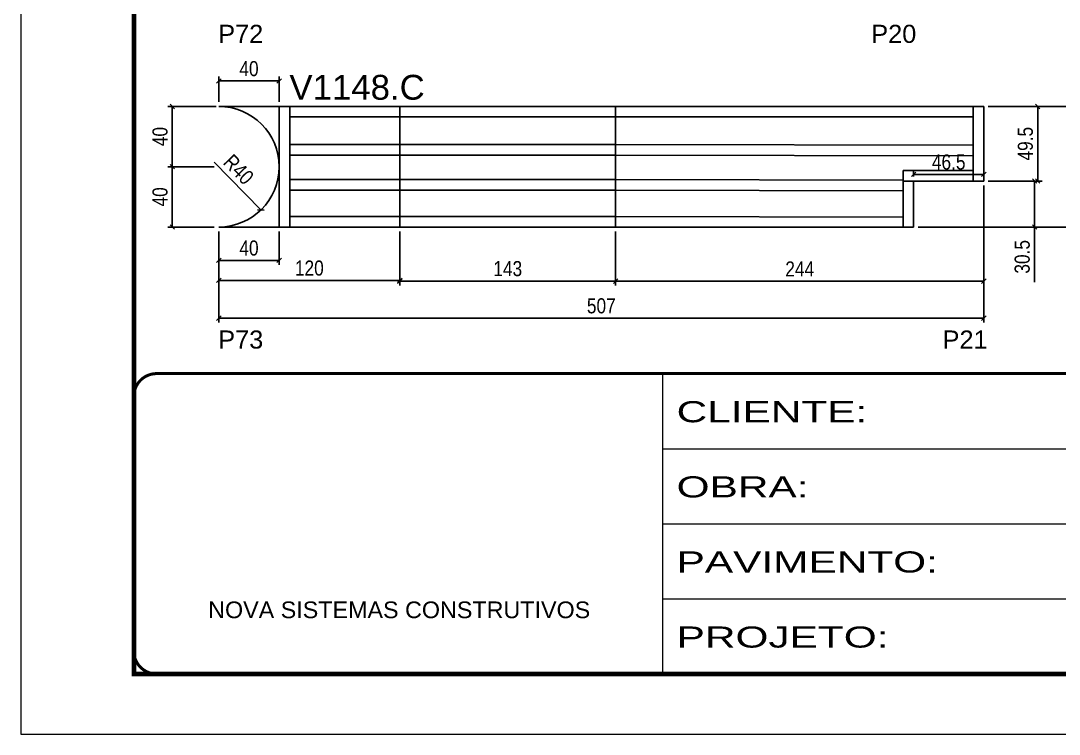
# Model space of a CAD drawing. Extents: x 1959 to 8212, y 239 to 4735.
# Drawn here: x 6727 to 7416, y 2537 to 3010 of the extents above; entities that cross this region are included whole.
import ezdxf

# ---------------------------------------------------------------- set-up
doc = ezdxf.new("R2010")
doc.units = 0
doc.linetypes.add('CONTINUO', pattern=[0])
doc.linetypes.add('DASHED', pattern=[0.75, 0.5, -0.25])
for name, color, linetype in [('5', 5, 'Continuous'), ('COTA', 241, 'Continuous'), ('NOMENCLATURA', 7, 'Continuous'), ('Painéis', 200, 'Continuous'), ('SARR_2.2x7', 40, 'Continuous')]:
    doc.layers.add(name, color=color, linetype=linetype)
doc.layers.add('Folhas', color=255, linetype='Continuous', lineweight=9)
doc.layers.add('SARRAFO DE PRESSAO', color=251, linetype='DASHED', lineweight=9)
doc.styles.add('ARIAL', font='arial.ttf')
doc.styles.add('COTA TECNICA', font='techl___.ttf', dxfattribs={"height": 10})
doc.styles.get("Standard").update_dxf_attribs({"font": 'arial.ttf'})
doc.styles.add('Tecnologia', font='')
doc.styles.get('Tecnologia').set_extended_font_data('Forgotten Futurist')
doc.dimstyles.new('PAINEL', dxfattribs={"dimtxt": 10, "dimasz": 3, "dimexe": 3, "dimexo": 3, "dimgap": 3, "dimtad": 1, "dimdec": 1, "dimzin": 12, "dimdsep": 46, "dimtxsty": 'COTA TECNICA', "dimblk1": 'OBLIQUE', "dimblk2": 'OBLIQUE', "dimsah": 1, "dimcen": 0.9, "dimclrd": 4, "dimclre": 4, "dimclrt": 240, "dimadec": 1, "dimazin": 3, "dimtfac": 1, "dimtdec": 1, "dimtmove": 0, "dimatfit": 3, "dimfxl": 1, "dimtolj": 1, "dimtzin": 12, "dimarcsym": 0})

# ---------------------------------------------------------------- blocks, each defined once
blk = doc.blocks.new('9999999999')
at = {"color": 30, "linetype": 'CONTINUO'}
for p, q in [((98564.56, 34230.21), (98564.56, 34429.45)), ((98564.56, 34379.64), (99583.98, 34379.64)), ((98564.56, 34329.83), (99487.98, 34329.83)), ((98564.56, 34280.02), (99487.98, 34280.02))]:
    blk.add_line(p, q, dxfattribs=at)
at = {"color": 30, "linetype": 'CONTINUO', "const_width": 2}
blk.add_lwpolyline([(99583.98, 34230.21), (99583.98, 34414.45, 0.414214), (99568.98, 34429.45), (98228.98, 34429.45, 0.414214), (98213.98, 34414.45), (98213.98, 34245.21, 0.414214), (98228.98, 34230.21), (99583.98, 34230.21)], format="xyb", dxfattribs=at)
at = {"layer": 'Folhas'}
blk.add_lwpolyline([(98138.98, 34190.21), (99623.98, 34190.21), (99623.98, 35240.21), (98138.98, 35240.21)], close=True, dxfattribs=at)
at = {"layer": 'Folhas', "color": 30, "const_width": 3}
blk.add_lwpolyline([(98213.98, 34230.21), (99583.98, 34230.21), (99583.98, 35200.21), (98213.98, 35200.21)], close=True, dxfattribs=at)
at = {"color": 7, "linetype": 'Continuous', "ltscale": 5, "style": 'ARIAL'}
blk.add_text('NOVA SISTEMAS CONSTRUTIVOS', height=11.0592, dxfattribs=at).set_placement((98263.19, 34267.21))
at = {"layer": 'Folhas', "color": 7, "style": 'Tecnologia', "width": 1.5}
for s, p in [('CLIENTE:', (98573.65, 34397.17)), ('OBRA:', (98573.65, 34347.31)), ('PAVIMENTO:', (98573.65, 34297.5)), ('PROJETO:', (98573.65, 34247.69))]:
    blk.add_text(s, height=14, dxfattribs=at).set_placement(p)
blk = doc.blocks.new('_Oblique')
at = {"color": 0, "linetype": 'ByBlock', "lineweight": -2}
blk.add_line((-0.5, -0.5), (0.5, 0.5), dxfattribs=at)
blk = doc.blocks.new('*D971')
at = {"layer": 'COTA', "color": 4, "lineweight": -2, "transparency": 16777216}
for p, q in [((7365.52, 2900.64), (7365.52, 2809.69)), ((6858.52, 2870.14), (6858.52, 2809.69)), ((6858.52, 2812.69), (7365.52, 2812.69))]:
    blk.add_line(p, q, dxfattribs=at)
at = {"layer": 'Defpoints', "color": 0, "transparency": 16777216}
for p in [(7365.52, 2903.64), (6858.52, 2873.14), (7365.52, 2812.69)]:
    blk.add_point(p, dxfattribs=at)
at = {"layer": 'COTA', "color": 4, "lineweight": -2, "transparency": 16777216, "xscale": 3, "yscale": 3, "zscale": 3, "rotation": 180}
blk.add_blockref('_Oblique', (6858.52, 2812.69), dxfattribs=at)
at = {"layer": 'COTA', "color": 4, "lineweight": -2, "transparency": 16777216, "xscale": 3, "yscale": 3, "zscale": 3}
blk.add_blockref('_Oblique', (7365.52, 2812.69), dxfattribs=at)
at = {"layer": 'COTA', "color": 240, "transparency": 16777216, "insert": (7112.02, 2820.8), "char_height": 10, "attachment_point": 5, "style": 'COTA TECNICA'}
blk.add_mtext('\\A1;507', dxfattribs=at)
blk = doc.blocks.new('*D973')
at = {"layer": 'COTA', "color": 4, "lineweight": -2, "transparency": 16777216}
for p, q in [((6858.52, 2870.14), (6858.52, 2834.75)), ((6978.52, 2870.14), (6978.52, 2834.75)), ((6858.52, 2837.75), (6978.52, 2837.75))]:
    blk.add_line(p, q, dxfattribs=at)
at = {"layer": 'Defpoints', "color": 0, "transparency": 16777216}
for p in [(6858.52, 2873.14), (6978.52, 2873.14), (6978.52, 2837.75)]:
    blk.add_point(p, dxfattribs=at)
at = {"layer": 'COTA', "color": 4, "lineweight": -2, "transparency": 16777216, "xscale": 3, "yscale": 3, "zscale": 3, "rotation": 180}
blk.add_blockref('_Oblique', (6858.52, 2837.75), dxfattribs=at)
at = {"layer": 'COTA', "color": 4, "lineweight": -2, "transparency": 16777216, "xscale": 3, "yscale": 3, "zscale": 3}
blk.add_blockref('_Oblique', (6978.52, 2837.75), dxfattribs=at)
at = {"layer": 'COTA', "color": 240, "transparency": 16777216, "insert": (6918.52, 2845.85), "char_height": 10, "attachment_point": 5, "style": 'COTA TECNICA'}
blk.add_mtext('\\A1;120', dxfattribs=at)
blk = doc.blocks.new('*D974')
at = {"layer": 'COTA', "color": 4, "lineweight": -2, "transparency": 16777216}
for p, q in [((7121.52, 2870.14), (7121.52, 2834.25)), ((7365.52, 2870.64), (7365.52, 2834.25)), ((7121.52, 2837.25), (7365.52, 2837.25))]:
    blk.add_line(p, q, dxfattribs=at)
at = {"layer": 'Defpoints', "color": 0, "transparency": 16777216}
for p in [(7121.52, 2873.14), (7365.52, 2873.64), (7365.52, 2837.25)]:
    blk.add_point(p, dxfattribs=at)
at = {"layer": 'COTA', "color": 4, "lineweight": -2, "transparency": 16777216, "xscale": 3, "yscale": 3, "zscale": 3, "rotation": 180}
blk.add_blockref('_Oblique', (7121.52, 2837.25), dxfattribs=at)
at = {"layer": 'COTA', "color": 4, "lineweight": -2, "transparency": 16777216, "xscale": 3, "yscale": 3, "zscale": 3}
blk.add_blockref('_Oblique', (7365.52, 2837.25), dxfattribs=at)
at = {"layer": 'COTA', "color": 240, "transparency": 16777216, "insert": (7243.52, 2845.32), "char_height": 10, "attachment_point": 5, "style": 'COTA TECNICA'}
blk.add_mtext('\\A1;244', dxfattribs=at)
blk = doc.blocks.new('*D972')
at = {"layer": 'COTA', "color": 4, "lineweight": -2, "transparency": 16777216}
for p, q in [((6978.52, 2870.14), (6978.52, 2834.25)), ((7121.52, 2870.14), (7121.52, 2834.25)), ((6978.52, 2837.25), (7121.52, 2837.25))]:
    blk.add_line(p, q, dxfattribs=at)
at = {"layer": 'Defpoints', "color": 0, "transparency": 16777216}
for p in [(6978.52, 2873.14), (7121.52, 2873.14), (7121.52, 2837.25)]:
    blk.add_point(p, dxfattribs=at)
at = {"layer": 'COTA', "color": 4, "lineweight": -2, "transparency": 16777216, "xscale": 3, "yscale": 3, "zscale": 3, "rotation": 180}
blk.add_blockref('_Oblique', (6978.52, 2837.25), dxfattribs=at)
at = {"layer": 'COTA', "color": 4, "lineweight": -2, "transparency": 16777216, "xscale": 3, "yscale": 3, "zscale": 3}
blk.add_blockref('_Oblique', (7121.52, 2837.25), dxfattribs=at)
at = {"layer": 'COTA', "color": 240, "transparency": 16777216, "insert": (7050.02, 2845.47), "char_height": 10, "attachment_point": 5, "style": 'COTA TECNICA'}
blk.add_mtext('\\A1;143', dxfattribs=at)
blk = doc.blocks.new('*D975')
at = {"layer": 'COTA', "color": 4, "lineweight": -2, "transparency": 16777216}
for p, q in [((7368.52, 2903.64), (7402.24, 2903.64)), ((7399.24, 2903.64), (7399.24, 2873.14)), ((7322.02, 2873.14), (7402.24, 2873.14)), ((7399.24, 2873.14), (7399.24, 2836.56))]:
    blk.add_line(p, q, dxfattribs=at)
at = {"layer": 'Defpoints', "color": 0, "transparency": 16777216}
for p in [(7365.52, 2903.64), (7319.02, 2873.14), (7399.24, 2873.14)]:
    blk.add_point(p, dxfattribs=at)
at = {"layer": 'COTA', "color": 4, "lineweight": -2, "transparency": 16777216, "xscale": 3, "yscale": 3, "zscale": 3}
for p, rotation in [((7399.24, 2903.64), 90), ((7399.24, 2873.14), 270)]:
    blk.add_blockref('_Oblique', p, dxfattribs=dict(at, rotation=rotation))
at = {"layer": 'COTA', "color": 240, "transparency": 16777216, "insert": (7391.02, 2853.35), "char_height": 10, "attachment_point": 5, "rotation": 90, "style": 'COTA TECNICA'}
blk.add_mtext('\\A1;30.5', dxfattribs=at)
blk = doc.blocks.new('*D976')
at = {"layer": 'COTA', "color": 4, "lineweight": -2, "transparency": 16777216}
for p, q in [((7368.52, 2953.14), (7404.26, 2953.14)), ((7401.26, 2903.64), (7401.26, 2953.14)), ((7368.52, 2903.64), (7404.26, 2903.64))]:
    blk.add_line(p, q, dxfattribs=at)
at = {"layer": 'Defpoints', "color": 0, "transparency": 16777216}
for p in [(7365.52, 2953.14), (7401.26, 2953.14), (7365.52, 2903.64)]:
    blk.add_point(p, dxfattribs=at)
at = {"layer": 'COTA', "color": 4, "lineweight": -2, "transparency": 16777216, "xscale": 3, "yscale": 3, "zscale": 3}
for p, rotation in [((7401.26, 2953.14), 90), ((7401.26, 2903.64), 270)]:
    blk.add_blockref('_Oblique', p, dxfattribs=dict(at, rotation=rotation))
at = {"layer": 'COTA', "color": 240, "transparency": 16777216, "insert": (7393.12, 2928.39), "char_height": 10, "attachment_point": 5, "rotation": 90, "style": 'COTA TECNICA'}
blk.add_mtext('\\A1;49.5', dxfattribs=at)
blk = doc.blocks.new('*D977')
at = {"layer": 'COTA', "color": 4, "lineweight": -2, "transparency": 16777216}
for p, q in [((7368.52, 2953.14), (7438.37, 2953.14)), ((7435.37, 2873.14), (7435.37, 2953.14)), ((7322.02, 2873.14), (7438.37, 2873.14))]:
    blk.add_line(p, q, dxfattribs=at)
at = {"layer": 'Defpoints', "color": 0, "transparency": 16777216}
for p in [(7365.52, 2953.14), (7435.37, 2953.14), (7319.02, 2873.14)]:
    blk.add_point(p, dxfattribs=at)
at = {"layer": 'COTA', "color": 4, "lineweight": -2, "transparency": 16777216, "xscale": 3, "yscale": 3, "zscale": 3}
for p, rotation in [((7435.37, 2953.14), 90), ((7435.37, 2873.14), 270)]:
    blk.add_blockref('_Oblique', p, dxfattribs=dict(at, rotation=rotation))
at = {"layer": 'COTA', "color": 240, "transparency": 16777216, "insert": (7427.24, 2913.14), "char_height": 10, "attachment_point": 5, "rotation": 90, "style": 'COTA TECNICA'}
blk.add_mtext('\\A1;80', dxfattribs=at)
blk = doc.blocks.new('*D978')
at = {"layer": 'COTA', "color": 4, "lineweight": -2, "transparency": 16777216}
for p, q in [((7319.02, 2906.64), (7319.02, 2911.06)), ((7319.02, 2908.06), (7365.52, 2908.06)), ((7365.52, 2906.64), (7365.52, 2911.06))]:
    blk.add_line(p, q, dxfattribs=at)
at = {"layer": 'Defpoints', "color": 0, "transparency": 16777216}
for p in [(7365.52, 2908.06), (7319.02, 2903.64), (7365.52, 2903.64)]:
    blk.add_point(p, dxfattribs=at)
at = {"layer": 'COTA', "color": 4, "lineweight": -2, "transparency": 16777216, "xscale": 3, "yscale": 3, "zscale": 3, "rotation": 180}
blk.add_blockref('_Oblique', (7319.02, 2908.06), dxfattribs=at)
at = {"layer": 'COTA', "color": 4, "lineweight": -2, "transparency": 16777216, "xscale": 3, "yscale": 3, "zscale": 3}
blk.add_blockref('_Oblique', (7365.52, 2908.06), dxfattribs=at)
at = {"layer": 'COTA', "color": 240, "transparency": 16777216, "insert": (7342.27, 2916.17), "char_height": 10, "attachment_point": 5, "style": 'COTA TECNICA'}
blk.add_mtext('\\A1;46.5', dxfattribs=at)
blk = doc.blocks.new('*D979')
at = {"layer": 'COTA', "color": 4, "lineweight": -2, "transparency": 16777216}
for p, q in [((6855.52, 2913.14), (6824.71, 2913.14)), ((6827.71, 2873.14), (6827.71, 2913.14)), ((6855.52, 2873.14), (6824.71, 2873.14))]:
    blk.add_line(p, q, dxfattribs=at)
at = {"layer": 'Defpoints', "color": 0, "transparency": 16777216}
for p in [(6827.71, 2913.14), (6858.52, 2913.14), (6858.52, 2873.14)]:
    blk.add_point(p, dxfattribs=at)
at = {"layer": 'COTA', "color": 4, "lineweight": -2, "transparency": 16777216, "xscale": 3, "yscale": 3, "zscale": 3}
for p, rotation in [((6827.71, 2913.14), 90), ((6827.71, 2873.14), 270)]:
    blk.add_blockref('_Oblique', p, dxfattribs=dict(at, rotation=rotation))
at = {"layer": 'COTA', "color": 240, "transparency": 16777216, "insert": (6819.61, 2893.14), "char_height": 10, "attachment_point": 5, "rotation": 90, "style": 'COTA TECNICA'}
blk.add_mtext('\\A1;40', dxfattribs=at)
blk = doc.blocks.new('*D980')
at = {"layer": 'COTA', "color": 4, "lineweight": -2, "transparency": 16777216}
for p, q in [((6856.79, 2953.12), (6824.71, 2953.12)), ((6827.71, 2913.14), (6827.71, 2953.12)), ((6855.52, 2913.14), (6824.71, 2913.14))]:
    blk.add_line(p, q, dxfattribs=at)
at = {"layer": 'Defpoints', "color": 0, "transparency": 16777216}
for p in [(6827.71, 2953.12), (6859.79, 2953.12), (6858.52, 2913.14)]:
    blk.add_point(p, dxfattribs=at)
at = {"layer": 'COTA', "color": 4, "lineweight": -2, "transparency": 16777216, "xscale": 3, "yscale": 3, "zscale": 3}
for p, rotation in [((6827.71, 2953.12), 90), ((6827.71, 2913.14), 270)]:
    blk.add_blockref('_Oblique', p, dxfattribs=dict(at, rotation=rotation))
at = {"layer": 'COTA', "color": 240, "transparency": 16777216, "insert": (6819.61, 2933.13), "char_height": 10, "attachment_point": 5, "rotation": 90, "style": 'COTA TECNICA'}
blk.add_mtext('\\A1;40', dxfattribs=at)
blk = doc.blocks.new('*D981')
at = {"layer": 'COTA', "color": 4, "lineweight": -2, "transparency": 16777216}
for p, q in [((6858.52, 2956.14), (6858.52, 2973.04)), ((6898.52, 2970.04), (6858.52, 2970.04)), ((6898.52, 2956.14), (6898.52, 2973.04))]:
    blk.add_line(p, q, dxfattribs=at)
at = {"layer": 'Defpoints', "color": 0, "transparency": 16777216}
for p in [(6858.52, 2970.04), (6858.52, 2953.14), (6898.52, 2953.14)]:
    blk.add_point(p, dxfattribs=at)
at = {"layer": 'COTA', "color": 4, "lineweight": -2, "transparency": 16777216, "xscale": 3, "yscale": 3, "zscale": 3, "rotation": 180}
blk.add_blockref('_Oblique', (6858.52, 2970.04), dxfattribs=at)
at = {"layer": 'COTA', "color": 4, "lineweight": -2, "transparency": 16777216, "xscale": 3, "yscale": 3, "zscale": 3}
blk.add_blockref('_Oblique', (6898.52, 2970.04), dxfattribs=at)
at = {"layer": 'COTA', "color": 240, "transparency": 16777216, "insert": (6878.52, 2978.14), "char_height": 10, "attachment_point": 5, "style": 'COTA TECNICA'}
blk.add_mtext('\\A1;40', dxfattribs=at)
blk = doc.blocks.new('*D982')
at = {"layer": 'COTA', "color": 4, "lineweight": -2, "transparency": 16777216}
for p, q in [((6858.52, 2870.14), (6858.52, 2848.02)), ((6898.52, 2870.14), (6898.52, 2848.02)), ((6898.52, 2851.02), (6858.52, 2851.02))]:
    blk.add_line(p, q, dxfattribs=at)
at = {"layer": 'Defpoints', "color": 0, "transparency": 16777216}
for p in [(6858.52, 2873.14), (6898.52, 2873.14), (6858.52, 2851.02)]:
    blk.add_point(p, dxfattribs=at)
at = {"layer": 'COTA', "color": 4, "lineweight": -2, "transparency": 16777216, "xscale": 3, "yscale": 3, "zscale": 3, "rotation": 180}
blk.add_blockref('_Oblique', (6858.52, 2851.02), dxfattribs=at)
at = {"layer": 'COTA', "color": 4, "lineweight": -2, "transparency": 16777216, "xscale": 3, "yscale": 3, "zscale": 3}
blk.add_blockref('_Oblique', (6898.52, 2851.02), dxfattribs=at)
at = {"layer": 'COTA', "color": 240, "transparency": 16777216, "insert": (6878.52, 2859.13), "char_height": 10, "attachment_point": 5, "style": 'COTA TECNICA'}
blk.add_mtext('\\A1;40', dxfattribs=at)
blk = doc.blocks.new('*D983')
at = {"layer": 'COTA', "color": 4, "lineweight": -2, "transparency": 16777216}
blk.add_line((6855.55, 2916.21), (6886.39, 2884.45), dxfattribs=at)
at = {"layer": 'Defpoints', "color": 0, "transparency": 16777216}
for p in [(6858.52, 2913.14), (6886.39, 2884.45)]:
    blk.add_point(p, dxfattribs=at)
at = {"layer": 'COTA', "color": 4, "lineweight": -2, "transparency": 16777216, "xscale": 3, "yscale": 3, "zscale": 3, "rotation": 314.1689879656105}
blk.add_blockref('_Oblique', (6886.39, 2884.45), dxfattribs=at)
at = {"layer": 'COTA', "color": 240, "transparency": 16777216, "insert": (6871.65, 2911.26), "char_height": 10, "attachment_point": 5, "rotation": 314.16899, "style": 'COTA TECNICA'}
blk.add_mtext('\\A1;R40', dxfattribs=at)

msp = doc.modelspace()

# ---------------------------------------------------------------- linework, layer by layer
at = {"layer": 'COTA'}
for p, q in [((7312.02, 2903.64), (7312.02, 2910.64)), ((7319.02, 2903.64), (7312.02, 2903.64))]:
    msp.add_line(p, q, dxfattribs=at)
at = {"layer": 'Painéis'}
for p, q in [((7319.02, 2953.14), (6858.52, 2953.14)), ((6978.52, 2873.14), (6978.52, 2953.14)), ((7121.52, 2873.14), (7121.52, 2953.14)), ((7338.02, 2953.14), (7319.02, 2953.14)), ((7365.52, 2953.14), (7338.02, 2953.14)), ((7365.52, 2903.64), (7365.52, 2953.14)), ((7319.02, 2873.14), (7319.02, 2903.64)), ((7319.02, 2903.64), (7365.52, 2903.64)), ((6858.52, 2873.14), (7319.02, 2873.14))]:
    msp.add_line(p, q, dxfattribs=at)
msp.add_arc((6858.52, 2913.14), 40, 270, 90, dxfattribs=at)
at = {"layer": 'SARR_2.2x7', "linetype": 'Continuous'}
for p, q in [((6898.52, 2913.14), (6898.52, 2953.14)), ((6905.52, 2953.14), (6905.52, 2873.14)), ((7358.52, 2953.14), (7358.52, 2903.64)), ((6978.52, 2946.14), (6905.52, 2946.14)), ((7121.52, 2946.14), (6978.52, 2946.14)), ((7358.52, 2946.14), (7121.52, 2946.14)), ((6978.52, 2927.84), (6905.52, 2927.85)), ((7121.52, 2927.81), (6978.52, 2927.84)), ((7358.52, 2927.35), (7121.52, 2927.81)), ((6978.52, 2920.84), (6905.52, 2920.85)), ((7121.52, 2920.81), (6978.52, 2920.84)), ((7358.52, 2920.35), (7121.52, 2920.81)), ((6898.52, 2913.14), (6898.52, 2873.14)), ((6978.52, 2904.62), (6905.52, 2904.64)), ((7121.52, 2904.6), (6978.52, 2904.62)), ((7312.02, 2904.23), (7121.52, 2904.6)), ((7312.02, 2910.64), (7358.52, 2910.64)), ((6978.52, 2897.62), (6905.52, 2897.64)), ((7121.52, 2897.6), (6978.52, 2897.62)), ((7312.02, 2897.23), (7121.52, 2897.6)), ((7312.02, 2873.14), (7312.02, 2903.64)), ((6978.52, 2880.13), (6905.52, 2880.14)), ((7121.52, 2880.1), (6978.52, 2880.13)), ((7312.02, 2879.73), (7121.52, 2880.1))]:
    msp.add_line(p, q, dxfattribs=at)

# ---------------------------------------------------------------- block references
at = {"layer": 'SARRAFO DE PRESSAO', "color": 6, "linetype": 'ByBlock'}
msp.add_blockref('9999999999', (-91411.71, -31653.56), dxfattribs=at)

# ---------------------------------------------------------------- texts
at = {"layer": '5', "linetype": 'Continuous'}
for s, p in [('P72', (6858.15, 2995.28)), ('P20', (7290.96, 2995.28)), ('P73', (6858.15, 2792.49)), ('P21', (7338.23, 2792.49))]:
    msp.add_text(s, height=12, rotation=359.99996, dxfattribs=at).set_placement(p)
at = {"layer": 'NOMENCLATURA', "linetype": 'Continuous'}
msp.add_text('V1148.C', height=16.5, dxfattribs=at).set_placement((6905.32, 2957.58))

# ---------------------------------------------------------------- dimensions: what is measured, and where the dimension line sits
at = {"layer": 'COTA'}
for base, p1, p2, picture, middle in [((6858.52, 2970.04), (6898.52, 2953.14), (6858.52, 2953.14), '*D981', (6878.52, 2978.14)), ((7365.52, 2908.06), (7319.02, 2903.64), (7365.52, 2903.64), '*D978', (7342.27, 2916.17)), ((7365.52, 2812.69), (6858.52, 2873.14), (7365.52, 2903.64), '*D971', (7112.02, 2820.8)), ((6978.52, 2837.75), (6858.52, 2873.14), (6978.52, 2873.14), '*D973', (6918.52, 2845.85)), ((6858.52, 2851.02), (6898.52, 2873.14), (6858.52, 2873.14), '*D982', (6878.52, 2859.13)), ((7121.52, 2837.25), (6978.52, 2873.14), (7121.52, 2873.14), '*D972', (7050.02, 2845.47))]:
    dim = msp.add_linear_dim(base=base, p1=p1, p2=p2, dimstyle='PAINEL', dxfattribs=at)
    dim.commit()
    dim.dimension.update_dxf_attribs({"geometry": picture, "text_midpoint": middle})
for base, p1, p2, picture, middle in [((6827.71, 2953.12), (6858.52, 2913.14), (6859.79, 2953.12), '*D980', (6819.61, 2933.13)), ((7435.37, 2953.14), (7319.02, 2873.14), (7365.52, 2953.14), '*D977', (7427.24, 2913.14)), ((7401.26, 2953.14), (7365.52, 2903.64), (7365.52, 2953.14), '*D976', (7393.12, 2928.39)), ((6827.71, 2913.14), (6858.52, 2873.14), (6858.52, 2913.14), '*D979', (6819.61, 2893.14)), ((7399.24, 2873.14), (7365.52, 2903.64), (7319.02, 2873.14), '*D975', (7391.02, 2853.35))]:
    dim = msp.add_linear_dim(base=base, p1=p1, p2=p2, angle=90, dimstyle='PAINEL', dxfattribs=at)
    dim.commit()
    dim.dimension.update_dxf_attribs({"geometry": picture, "text_midpoint": middle})
dim = msp.add_radius_dim(center=(6858.52, 2913.14), mpoint=(6886.39, 2884.45), dimstyle='PAINEL', dxfattribs=at)
dim.commit()
dim.dimension.update_dxf_attribs({"geometry": '*D983', "text_midpoint": (6865.84, 2905.61), "dimtype": 164})
dim = msp.add_linear_dim(base=(7365.52, 2837.25), p1=(7121.52, 2873.14), p2=(7365.52, 2873.64), dimstyle='PAINEL', override={"dimtmove": 1}, dxfattribs=at)
dim.commit()
dim.dimension.update_dxf_attribs({"geometry": '*D974', "text_midpoint": (7243.52, 2845.32)})

doc.saveas('drawing.dxf')
